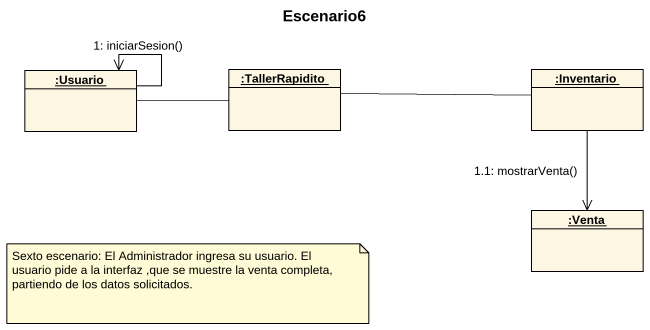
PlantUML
@startuml
title Escenario6
hide circle
hide empty members
object ":Usuario" as Usuario
object ":TallerRapidito" as TallerRapidito
object ":Inventario" as Inventario
object ":Venta" as Venta
Usuario -right- TallerRapidito
TallerRapidito -right- Inventario
Usuario --> Usuario : 1: iniciarSesion()
Inventario --> Venta : 1.1: mostrarVenta()
note as N1
  Sexto escenario: El Administrador ingresa su usuario. El usuario pide a la interfaz ,que se muestre la venta completa, partiendo de los datos solicitados.
end note
@enduml
